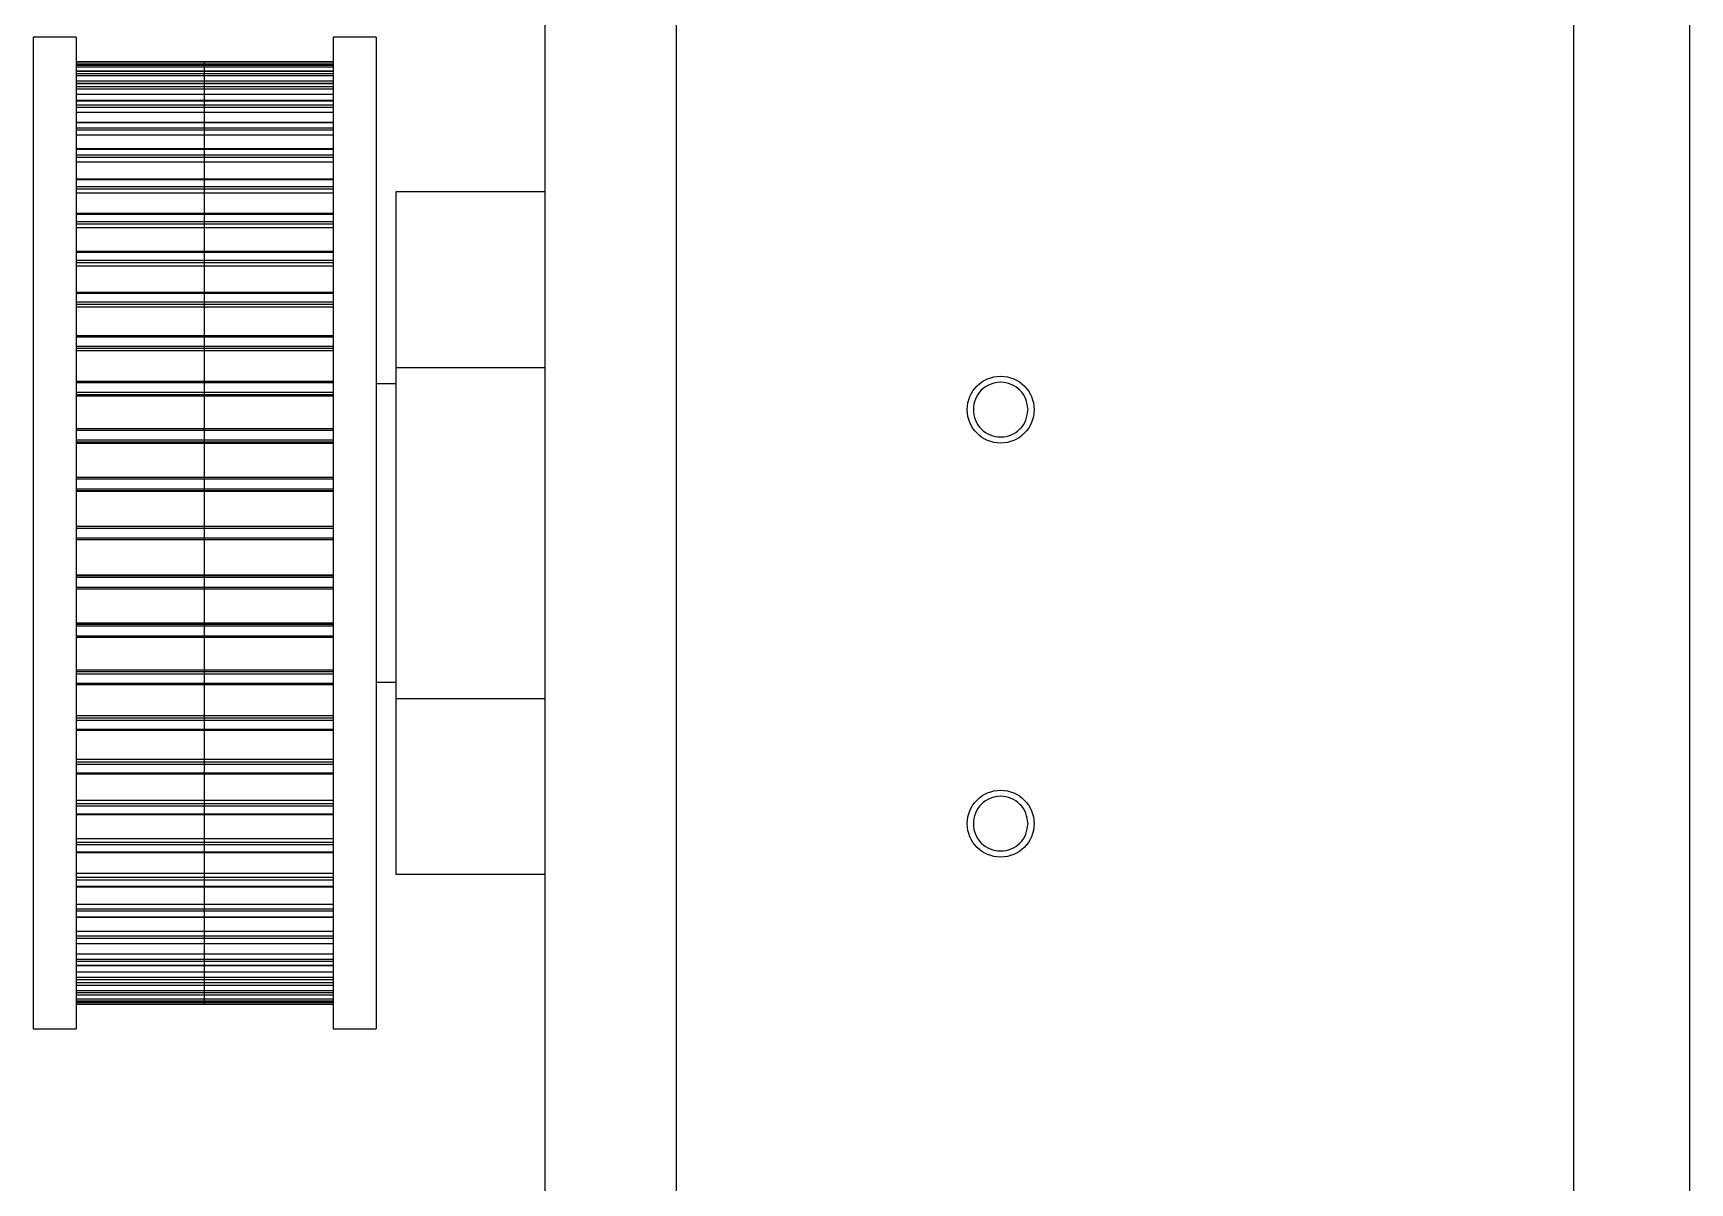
# Model space of a CAD drawing. Header units: millimetres. Extents: x -261 to 41, y -898 to -44.
# Drawn here: x -113.3 to -13.3, y -461 to -391.6 of the extents above; entities that cross this region are included whole.
import ezdxf

# ---------------------------------------------------------------- set-up
doc = ezdxf.new("R2010")
doc.units = ezdxf.units.MM

msp = doc.modelspace()

# ---------------------------------------------------------------- linework, layer by layer
at = {"color": 7, "linetype": 'Continuous', "lineweight": 25}
for p, q in [((-82.4, -464.3), (-82.4, -364.3)), ((-74.46, -464.3), (-74.46, -364.3)), ((-20.3, -871.05), (-20.3, -364.3)), ((-13.3, -871.05), (-13.3, -364.3)), ((-110.7, -391.81), (-113.3, -391.81)), ((-113.3, -391.81), (-113.3, -451.69)), ((-110.7, -391.81), (-110.7, -451.69)), ((-92.6, -391.81), (-95.2, -391.81)), ((-95.2, -391.81), (-95.2, -451.69)), ((-92.6, -391.81), (-92.6, -451.69)), ((-95.2, -393.31), (-110.7, -393.31)), ((-110.7, -393.31), (-95.2, -393.31)), ((-110.7, -393.42), (-95.2, -393.42)), ((-95.2, -393.44), (-110.7, -393.44)), ((-110.7, -393.44), (-95.2, -393.44)), ((-110.7, -393.5), (-95.2, -393.5)), ((-110.7, -393.61), (-95.2, -393.61)), ((-95.2, -393.87), (-110.7, -393.87)), ((-110.7, -393.87), (-95.2, -393.87)), ((-110.7, -394), (-95.2, -394)), ((-102.95, -450.19), (-102.95, -393.31)), ((-110.7, -394.12), (-95.2, -394.12)), ((-110.7, -394.45), (-95.2, -394.45)), ((-95.2, -394.61), (-110.7, -394.61)), ((-110.7, -394.61), (-95.2, -394.61)), ((-110.7, -394.8), (-95.2, -394.8)), ((-110.7, -394.93), (-95.2, -394.93)), ((-110.7, -395.25), (-95.2, -395.25)), ((-95.2, -395.64), (-110.7, -395.64)), ((-110.7, -395.65), (-95.2, -395.65)), ((-110.7, -395.9), (-95.2, -395.9)), ((-110.7, -396.03), (-95.2, -396.03)), ((-110.7, -396.34), (-95.2, -396.34)), ((-95.2, -396.96), (-110.7, -396.96)), ((-110.7, -396.97), (-95.2, -396.97)), ((-110.7, -397.28), (-95.2, -397.28)), ((-110.7, -397.41), (-95.2, -397.41)), ((-110.7, -397.7), (-95.2, -397.7)), ((-95.2, -398.55), (-110.7, -398.55)), ((-110.7, -398.57), (-95.2, -398.57)), ((-110.7, -398.92), (-95.2, -398.92)), ((-110.7, -399.06), (-95.2, -399.06)), ((-110.7, -399.34), (-95.2, -399.34)), ((-95.2, -400.39), (-110.7, -400.39)), ((-110.7, -400.41), (-95.2, -400.41)), ((-110.7, -400.82), (-95.2, -400.82)), ((-110.7, -400.96), (-95.2, -400.96)), ((-110.7, -401.21), (-95.2, -401.21)), ((-82.4, -401.15), (-91.4, -401.15)), ((-91.4, -401.15), (-91.4, -442.35)), ((-95.2, -402.46), (-110.7, -402.46)), ((-110.7, -402.5), (-95.2, -402.5)), ((-110.7, -402.95), (-95.2, -402.95)), ((-110.7, -403.09), (-95.2, -403.09)), ((-110.7, -403.31), (-95.2, -403.31)), ((-95.2, -404.75), (-110.7, -404.75)), ((-110.7, -404.79), (-95.2, -404.79)), ((-110.7, -405.28), (-95.2, -405.28)), ((-110.7, -405.42), (-95.2, -405.42)), ((-110.7, -405.62), (-95.2, -405.62)), ((-95.2, -407.22), (-110.7, -407.22)), ((-110.7, -407.27), (-95.2, -407.27)), ((-110.7, -407.79), (-95.2, -407.79)), ((-110.7, -407.93), (-95.2, -407.93)), ((-110.7, -408.1), (-95.2, -408.1)), ((-95.2, -409.85), (-110.7, -409.85)), ((-110.7, -409.91), (-95.2, -409.91)), ((-110.7, -410.46), (-95.2, -410.46)), ((-110.7, -410.59), (-95.2, -410.59)), ((-110.7, -410.72), (-95.2, -410.72)), ((-91.4, -411.75), (-82.4, -411.75)), ((-95.2, -412.61), (-110.7, -412.61)), ((-110.7, -412.67), (-95.2, -412.67)), ((-91.4, -412.75), (-92.6, -412.75)), ((-110.7, -413.25), (-95.2, -413.25)), ((-110.7, -413.38), (-95.2, -413.38)), ((-110.7, -413.47), (-95.2, -413.47)), ((-95.2, -415.46), (-110.7, -415.46)), ((-110.7, -415.54), (-95.2, -415.54)), ((-110.7, -416.13), (-95.2, -416.13)), ((-110.7, -416.25), (-95.2, -416.25)), ((-110.7, -416.32), (-95.2, -416.32)), ((-95.2, -418.39), (-110.7, -418.39)), ((-110.7, -418.47), (-95.2, -418.47)), ((-110.7, -419.08), (-95.2, -419.08)), ((-110.7, -419.19), (-95.2, -419.19)), ((-110.7, -419.22), (-95.2, -419.22)), ((-95.2, -421.35), (-110.7, -421.35)), ((-110.7, -421.45), (-95.2, -421.45)), ((-110.7, -422.05), (-95.2, -422.05)), ((-110.7, -422.15), (-95.2, -422.15)), ((-110.7, -424.28), (-95.2, -424.28)), ((-110.7, -424.31), (-95.2, -424.31)), ((-110.7, -424.42), (-95.2, -424.42)), ((-110.7, -425.02), (-95.2, -425.02)), ((-110.7, -425.11), (-95.2, -425.11)), ((-110.7, -427.18), (-95.2, -427.18)), ((-110.7, -427.25), (-95.2, -427.25)), ((-110.7, -427.36), (-95.2, -427.36)), ((-110.7, -427.96), (-95.2, -427.96)), ((-110.7, -428.04), (-95.2, -428.04)), ((-110.7, -430.02), (-95.2, -430.02)), ((-110.7, -430.12), (-95.2, -430.12)), ((-110.7, -430.25), (-95.2, -430.25)), ((-110.7, -430.82), (-95.2, -430.82)), ((-110.7, -430.89), (-95.2, -430.89)), ((-92.6, -430.75), (-91.4, -430.75)), ((-91.4, -431.75), (-82.4, -431.75)), ((-110.7, -432.77), (-95.2, -432.77)), ((-110.7, -432.91), (-95.2, -432.91)), ((-110.7, -433.04), (-95.2, -433.04)), ((-110.7, -433.59), (-95.2, -433.59)), ((-110.7, -433.65), (-95.2, -433.65)), ((-110.7, -435.4), (-95.2, -435.4)), ((-110.7, -435.57), (-95.2, -435.57)), ((-110.7, -435.7), (-95.2, -435.7)), ((-110.7, -436.23), (-95.2, -436.23)), ((-110.7, -436.28), (-95.2, -436.28)), ((-110.7, -437.88), (-95.2, -437.88)), ((-110.7, -438.08), (-95.2, -438.08)), ((-110.7, -438.22), (-95.2, -438.22)), ((-110.7, -438.71), (-95.2, -438.71)), ((-110.7, -438.75), (-95.2, -438.75)), ((-110.7, -440.19), (-95.2, -440.19)), ((-110.7, -440.41), (-95.2, -440.41)), ((-110.7, -440.55), (-95.2, -440.55)), ((-110.7, -441), (-95.2, -441)), ((-110.7, -441.03), (-95.2, -441.03)), ((-110.7, -442.29), (-95.2, -442.29)), ((-110.7, -442.53), (-95.2, -442.53)), ((-110.7, -442.68), (-95.2, -442.68)), ((-91.4, -442.35), (-82.4, -442.35)), ((-110.7, -443.08), (-95.2, -443.08)), ((-110.7, -443.11), (-95.2, -443.11)), ((-110.7, -444.16), (-95.2, -444.16)), ((-110.7, -444.43), (-95.2, -444.43)), ((-110.7, -444.57), (-95.2, -444.57)), ((-110.7, -444.93), (-95.2, -444.93)), ((-110.7, -444.95), (-95.2, -444.95)), ((-110.7, -445.79), (-95.2, -445.79)), ((-110.7, -446.08), (-95.2, -446.08)), ((-110.7, -446.22), (-95.2, -446.22)), ((-110.7, -446.53), (-95.2, -446.53)), ((-110.7, -446.54), (-95.2, -446.54)), ((-110.7, -447.16), (-95.2, -447.16)), ((-110.7, -447.47), (-95.2, -447.47)), ((-110.7, -447.6), (-95.2, -447.6)), ((-110.7, -447.85), (-95.2, -447.85)), ((-110.7, -447.86), (-95.2, -447.86)), ((-110.7, -448.25), (-95.2, -448.25)), ((-110.7, -448.57), (-95.2, -448.57)), ((-110.7, -448.7), (-95.2, -448.7)), ((-110.7, -448.89), (-95.2, -448.89)), ((-110.7, -448.89), (-95.2, -448.89)), ((-110.7, -449.05), (-95.2, -449.05)), ((-110.7, -449.38), (-95.2, -449.38)), ((-110.7, -449.5), (-95.2, -449.5)), ((-110.7, -449.63), (-95.2, -449.63)), ((-110.7, -449.63), (-95.2, -449.63)), ((-110.7, -449.88), (-95.2, -449.88)), ((-110.7, -450), (-95.2, -450)), ((-110.7, -450.06), (-95.2, -450.06)), ((-110.7, -450.06), (-95.2, -450.06)), ((-110.7, -450.08), (-95.2, -450.08)), ((-110.7, -450.18), (-95.2, -450.18)), ((-110.7, -450.19), (-95.2, -450.19)), ((-113.3, -451.69), (-110.7, -451.69)), ((-95.2, -451.69), (-92.6, -451.69))]:
    msp.add_line(p, q, dxfattribs=at)
for centre in [(-54.9, -414.3), (-54.9, -439.3)]:
    msp.add_circle(centre, 2.02, dxfattribs=at)
for points in [[(-53.25, -414.3), (-53.28, -414.51), (-53.33, -414.95), (-53.71, -415.5), (-54.25, -415.86), (-54.9, -415.99), (-55.55, -415.86), (-56.1, -415.5), (-56.46, -414.95), (-56.59, -414.3), (-56.46, -413.65), (-56.1, -413.1), (-55.55, -412.74), (-54.9, -412.6), (-54.25, -412.74), (-53.71, -413.1), (-53.33, -413.65), (-53.28, -414.08), (-53.25, -414.3)], [(-53.25, -439.3), (-53.28, -439.51), (-53.33, -439.95), (-53.71, -440.5), (-54.25, -440.86), (-54.9, -440.99), (-55.55, -440.86), (-56.1, -440.5), (-56.46, -439.95), (-56.59, -439.3), (-56.46, -438.65), (-56.1, -438.1), (-55.55, -437.74), (-54.9, -437.6), (-54.25, -437.74), (-53.71, -438.1), (-53.33, -438.65), (-53.28, -439.08), (-53.25, -439.3)]]:
    msp.add_open_spline(points, degree=3, knots=[0, 0, 0, 0, 0.0625, 0.12501, 0.18748, 0.24992, 0.3124, 0.37493, 0.43746, 0.49994, 0.56238, 0.62485, 0.68736, 0.74985, 0.81234, 0.87488, 0.93746, 1, 1, 1, 1], dxfattribs=at)

doc.saveas('drawing.dxf')
